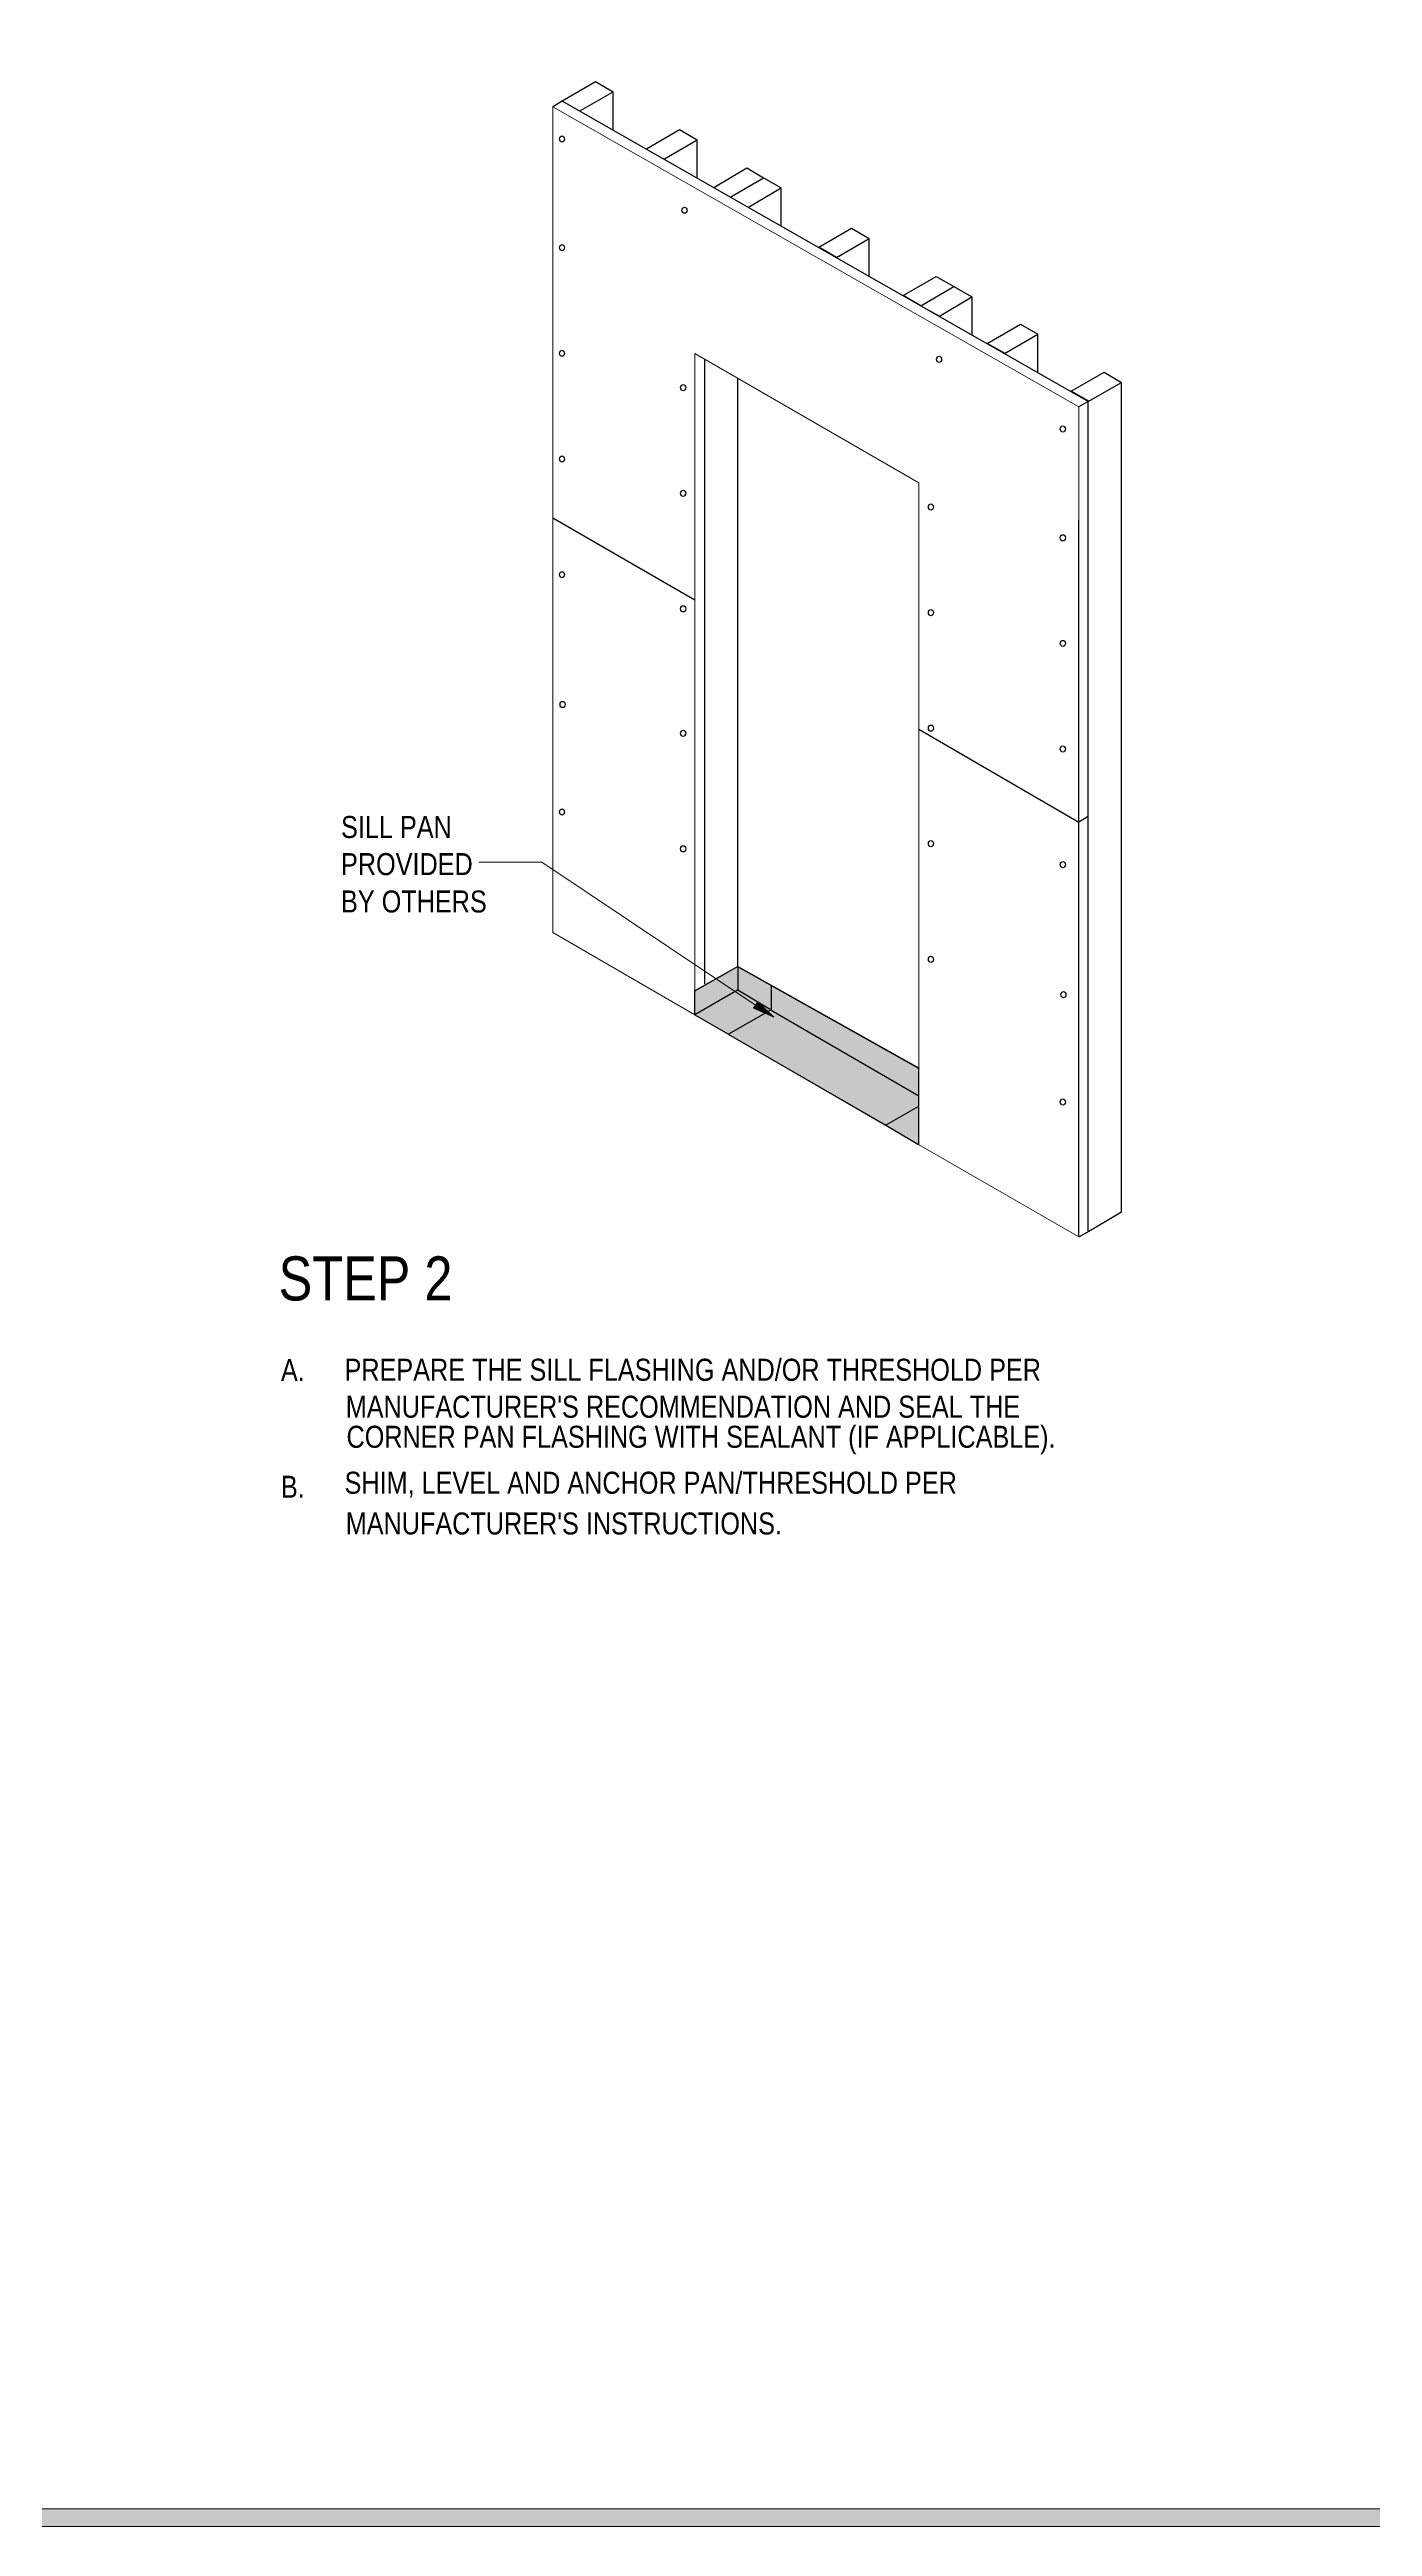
# Model space of a CAD drawing. Extents: x -1114 to 2135, y -829 to 1734.
# Drawn here: x 598 to 1274, y -732 to 535 of the extents above; entities that cross this region are included whole.
import ezdxf

# ---------------------------------------------------------------- set-up
doc = ezdxf.new("R2010")
doc.units = 0
doc.header["$MEASUREMENT"] = 0
doc.layers.get('0').update_dxf_attribs({"lineweight": 0})
for name, color, linetype, lineweight in [('.ATI-HATCH', 7, 'Continuous', 0), ('.ATI-TEXT', 7, 'Continuous', 0), ('G-ANNO-TTLB', 7, 'Continuous', 0), ('TYVEK', 7, 'Continuous', 0)]:
    doc.layers.add(name, color=color, linetype=linetype, lineweight=lineweight)

# ---------------------------------------------------------------- blocks, each defined once
blk = doc.blocks.new('Block_37')
at = {"layer": '.ATI-TEXT', "char_height": 0.2, "attachment_point": 7}
for s, insert in [('\\C18;\\c0;\\FArial Narrow|b0|i0|c1;\\H11.249999;\\W1.000000;A.', (716.2, -146.1)), ('\\C18;\\c0;\\FArial Narrow|b0|i0|c1;\\H11.249999;\\W1.000000;PREPARE THE SILL FLASHING AND/OR THRESHOLD PER', (748.7, -146.1)), ("\\C18;\\c0;\\FArial Narrow|b0|i0|c1;\\H11.249999;\\W1.000000;MANUFACTURER'S RECOMMENDATION AND SEAL THE", (749.3, -165))]:
    blk.add_mtext(s, dxfattribs=dict(at, insert=insert))
blk = doc.blocks.new('Block_38')
at = {"layer": '.ATI-TEXT', "char_height": 0.2, "attachment_point": 7}
for s, insert in [('\\C18;\\c0;\\FArial Narrow|b0|i0|c1;\\H11.249999;\\W1.000000;B.', (716.2, -205.8)), ('\\C18;\\c0;\\FArial Narrow|b0|i0|c1;\\H11.249999;\\W1.000000;SHIM, LEVEL AND ANCHOR PAN/THRESHOLD PER ', (748.7, -205.8)), ("\\C18;\\c0;\\FArial Narrow|b0|i0|c1;\\H11.249999;\\W1.000000;MANUFACTURER'S INSTRUCTIONS.", (749.3, -224.7))]:
    blk.add_mtext(s, dxfattribs=dict(at, insert=insert))
blk = doc.blocks.new('Block_39')
at = {"layer": '.ATI-TEXT', "true_color": 0x000000, "transparency": 33554687}
h = blk.add_hatch(color=18, dxfattribs=at)
h.dxf.hatch_style = 2
h.paths.add_polyline_path([(959.8, 47.7), (968.1, 39.9), (957.7, 44.5)])
at = {"layer": '.ATI-TEXT', "color": 18, "lineweight": 0, "true_color": 0x000000}
for p, q in [((849.5, 119.2), (817.3, 119.2)), ((958.7, 46.1), (849.5, 119.2))]:
    blk.add_line(p, q, dxfattribs=at)
at = {"layer": '.ATI-TEXT'}
blk.add_lwpolyline([(959.8, 47.7), (968.1, 39.9), (957.7, 44.5), (957.7, 44.5)], close=True, dxfattribs=at)
at = {"layer": '.ATI-TEXT', "char_height": 0.2, "attachment_point": 7}
for s, insert in [('\\C18;\\c0;\\FArial Narrow|b0|i0|c1;\\H11.249999;\\W1.000000;SILL PAN ', (746.9, 131.4)), ('\\C18;\\c0;\\FArial Narrow|b0|i0|c1;\\H11.249999;\\W1.000000;PROVIDED ', (746.9, 112.4)), ('\\C18;\\c0;\\FArial Narrow|b0|i0|c1;\\H11.249999;\\W1.000000;BY OTHERS', (746.9, 93.3))]:
    blk.add_mtext(s, dxfattribs=dict(at, insert=insert))

msp = doc.modelspace()

# ---------------------------------------------------------------- hatches: boundary and pattern name
at = {"layer": '.ATI-HATCH', "true_color": 0x808080, "transparency": 33554477}
msp.add_hatch(color=8, dxfattribs=at).paths.add_polyline_path([(927.7, 53.4), (927.7, 41.2), (1042, -25.1), (1042, 13.7), (949.4, 65.7)])
at = {"layer": 'G-ANNO-TTLB', "true_color": 0xff00ff, "transparency": 33554687}
h = msp.add_hatch(color=6, dxfattribs=at)
edge = h.paths.add_edge_path()
edge.add_spline(control_points=[(1815.4, -731.7), (1815.4, -731.7), (-1114.1, -731.7), (-1114.1, -731.7), (-1114.1, -731.7), (-1114.1, 1725.3), (-1114.1, 1725.3), (-1114.1, 1725.3), (1815.4, 1725.3), (1815.4, 1725.3), (1815.4, 1725.3), (1815.4, -731.7), (1815.4, -731.7)], knot_values=[0, 0, 0, 0, 1, 1, 1, 2, 2, 2, 3, 3, 3, 4, 4, 4, 4], degree=3, periodic=0)
edge = h.paths.add_edge_path()
edge.add_spline(control_points=[(-1105.1, 1716.3), (-1105.1, 1716.3), (-1105.1, -722.7), (-1105.1, -722.7), (-1105.1, -722.7), (1806.4, -722.7), (1806.4, -722.7), (1806.4, -722.7), (1806.4, 1716.3), (1806.4, 1716.3), (1806.4, 1716.3), (-1105.1, 1716.3), (-1105.1, 1716.3)], knot_values=[0, 0, 0, 0, 1, 1, 1, 2, 2, 2, 3, 3, 3, 4, 4, 4, 4], degree=3, periodic=0)
edge.add_line((-1105.1, 1716.3), (-1105.1, 1716.3))

# ---------------------------------------------------------------- linework, layer by layer
at = {"layer": '.ATI-HATCH'}
msp.add_lwpolyline([(927.7, 53.4), (927.7, 41.2), (1042, -25.1), (1042, 13.7), (949.4, 65.7)], close=True, dxfattribs=at)
at = {"color": 18, "lineweight": 0, "true_color": 0x000000}
msp.add_lwpolyline([(-1105.1, -722.7), (-1105.1, 1716.3), (1806.4, 1716.3), (1806.4, -722.7)], close=True, dxfattribs=at)
at = {"layer": 'G-ANNO-TTLB', "color": 6, "lineweight": 9, "true_color": 0xff00ff}
for p, q in [((-1114.1, -731.7), (1815.4, -731.7)), ((-1105.1, -722.7), (1806.4, -722.7)), ((1806.4, -722.7), (-1105.1, -722.7))]:
    msp.add_line(p, q, dxfattribs=at)
at = {"layer": 'G-ANNO-TTLB'}
for points in [[(1815.4, -731.7), (1815.4, -731.7), (-1114.1, -731.7), (-1114.1, -731.7), (-1114.1, -731.7), (-1114.1, 1725.3), (-1114.1, 1725.3), (-1114.1, 1725.3), (1815.4, 1725.3), (1815.4, 1725.3), (1815.4, 1725.3), (1815.4, -731.7), (1815.4, -731.7)], [(-1105.1, 1716.3), (-1105.1, 1716.3), (-1105.1, -722.7), (-1105.1, -722.7), (-1105.1, -722.7), (1806.4, -722.7), (1806.4, -722.7), (1806.4, -722.7), (1806.4, 1716.3), (1806.4, 1716.3), (1806.4, 1716.3), (-1105.1, 1716.3), (-1105.1, 1716.3)]]:
    msp.add_open_spline(points, degree=3, knots=[0, 0, 0, 0, 1, 1, 1, 2, 2, 2, 3, 3, 3, 4, 4, 4, 4], dxfattribs=at)
at = {"layer": 'TYVEK', "color": 2, "lineweight": 25, "true_color": 0xffff00}
for p, q in [((859.9, 508.2), (855.1, 505.4)), ((1128.7, 354.7), (859.9, 508.2)), ((932.8, 57), (932.8, 376)), ((1128.7, -69.7), (1128.7, 354.7)), ((855.1, 295.3), (927.7, 253.3)), ((1123.9, -72.4), (1123.9, 294.1)), ((1042.1, 187.1), (1123.9, 139.7)), ((1128.7, 142.5), (1123.9, 139.7)), ((1129, -69.7), (1124.1, -72.4))]:
    msp.add_line(p, q, dxfattribs=at)
at = {"layer": 'TYVEK', "color": 33, "lineweight": 25, "true_color": 0xcc9966}
for p, q in [((859.9, 508.4), (877, 518.3)), ((869.2, 503.4), (886, 513.1)), ((877, 518.3), (886, 513.1)), ((886, 493.8), (886, 513.1)), ((902.9, 483.8), (919.9, 493.7)), ((912.1, 478.8), (928.9, 488.5)), ((919.9, 493.7), (928.9, 488.5)), ((928.9, 469.1), (928.9, 488.5)), ((937.4, 464.2), (954.2, 474.1)), ((946, 459.3), (962.8, 469)), ((954.2, 474.1), (962.8, 469)), ((962.8, 469), (971.8, 463.9)), ((955.1, 454.1), (971.8, 463.9)), ((971.8, 444.5), (971.8, 463.9)), ((1000, 428.4), (1016.8, 438.1)), ((1016.8, 418.8), (1016.8, 438.1)), ((1043.2, 403.7), (1060, 413.5)), ((1052.7, 398.4), (1069.2, 408.2)), ((1060, 413.5), (1069.2, 408.2)), ((1069.2, 408.2), (1069.2, 388.9)), ((1043.2, 403.7), (1052.7, 398.4)), ((1085.9, 379.2), (1103, 389.1)), ((1103, 369.6), (1103, 389.1)), ((949.6, 65.8), (949.6, 366.4)), ((1128.7, 354.7), (1145.7, 364.5)), ((1145.7, -59.8), (1145.7, 364.5)), ((927.7, 53.4), (944.5, 63)), ((1145.7, -59.8), (1129, -69.6))]:
    msp.add_line(p, q, dxfattribs=at)
at = {"layer": 'TYVEK', "color": 18, "lineweight": 18, "true_color": 0x000000}
for p, q in [((855.1, 505.4), (855.1, 83.2)), ((1123.9, 351.9), (855.1, 505.4)), ((927.7, 379.3), (1042.1, 313.1)), ((927.7, 53.4), (927.7, 379.3)), ((1123.9, 351.9), (1123.9, -72.4)), ((1042.1, 12.4), (1042.1, 313.1)), ((855.1, 83.2), (927.7, 41.2)), ((1042, -25.1), (1123.9, -72.4))]:
    msp.add_line(p, q, dxfattribs=at)
at = {"layer": 'TYVEK', "color": 165, "lineweight": 25, "true_color": 0x4c5f99}
msp.add_line((1128.7, 354.7), (1123.9, 351.9), dxfattribs=at)
at = {"layer": 'TYVEK', "color": 1, "lineweight": 25, "true_color": 0xff0000}
for p, q in [((949.6, 65.9), (927.7, 53.4)), ((949.6, 65.9), (949.6, 53.7)), ((949.6, 65.8), (1042.3, 13.8)), ((927.7, 41.2), (927.7, 53.8)), ((949.4, 53.7), (927.7, 41.2)), ((949.7, 53.9), (966.6, 43.7)), ((966.6, 56.1), (966.6, 43.9)), ((927.7, 41.2), (944.5, 31.4)), ((927.7, 41.2), (944.5, 31.4)), ((966.6, 43.7), (944.9, 31.3)), ((966.6, 43.7), (944.9, 31.3)), ((966.6, 43.5), (1042.1, -0.2)), ((944.7, 31.3), (1025.2, -15.3)), ((1042.1, -25.1), (1042.1, 13.8)), ((1042, -5.7), (1025.2, -15.3)), ((1025.2, -15.3), (1042, -25.1))]:
    msp.add_line(p, q, dxfattribs=at)
at = {"layer": 'TYVEK', "color": 33, "lineweight": 25, "true_color": 0xcc9966}
for points in [[(1000, 428.4), (991, 433.6), (1007.8, 443.3), (1016.8, 438.1)], [(1043.2, 403.7), (1034.2, 408.9), (1051, 418.6), (1060, 413.5)], [(1086.2, 379.3), (1077.1, 384.4), (1094, 394.2), (1103, 389.1)], [(1129, 354.8), (1120, 360), (1136.8, 369.7), (1145.7, 364.5)]]:
    msp.add_lwpolyline(points, dxfattribs=at)
at = {"layer": 'TYVEK', "color": 252, "lineweight": 25, "true_color": 0x848484}
for centre in [(859.8, 488.9), (922.4, 452.5), (859.8, 433.3), (859.8, 379.3), (1052.5, 376.3), (921.7, 361.8), (1115.7, 340.6), (859.8, 325.3), (921.7, 307.8), (1048.3, 300.8), (1115.7, 285), (859.8, 266.2), (921.7, 248.7), (1048.3, 246.8), (1115.7, 231), (860.1, 199.8), (921.7, 185.1), (1048.3, 187.7), (1115.7, 177), (859.8, 144.8), (921.7, 126), (1048.3, 128.6), (1115.7, 117.9), (1048.3, 69.5), (1116, 51.5), (1115.7, -3.4)]:
    msp.add_ellipse(centre, major_axis=(0, 1.59), ratio=0.812499, dxfattribs=at)

# ---------------------------------------------------------------- block references
at = {"layer": '.ATI-TEXT'}
for name in ['Block_39', 'Block_37', 'Block_38']:
    msp.add_blockref(name, (0, 0), dxfattribs=at)

# ---------------------------------------------------------------- texts
at = {"layer": '.ATI-TEXT', "char_height": 0.2, "attachment_point": 7}
for s, insert in [('\\C18;\\c0;\\FArial Narrow|b0|i0|c1;\\H22.499999;\\W1.000000;STEP 2', (715, -105.2)), ('\\C18;\\c0;\\FArial Narrow|b0|i0|c1;\\H11.249999;\\W1.000000;CORNER PAN FLASHING WITH SEALANT (IF APPLICABLE).', (749.7, -183.6))]:
    msp.add_mtext(s, dxfattribs=dict(at, insert=insert))

doc.saveas('drawing.dxf')
